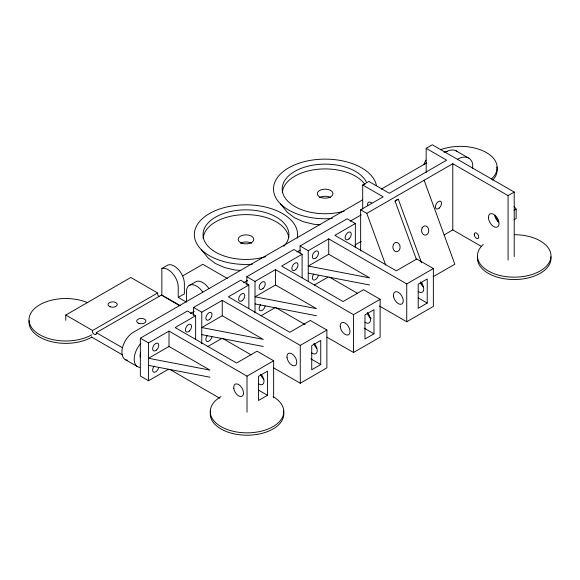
<?xml version="1.0" encoding="UTF-8"?>
<svg xmlns="http://www.w3.org/2000/svg" width="580" height="580" viewBox="0 0 580 580"><rect width="100%" height="100%" fill="white"/><g stroke="black" fill="none" stroke-linecap="round" stroke-linejoin="round"><path stroke-width="0.87" d="M362.696 209.148L362.696 184.991L368.837 181.446L389.31 193.263L446.651 160.16L426.17 148.342L426.17 172.499M65.779 320.356L65.779 315.034L130.819 277.479L157.629 292.958L92.59 330.513C90.973 333.195 97.302 337.067 96.302 332.659L161.349 295.104L179.735 305.718M157.629 292.958L157.716 294.887L158.956 296.576M395.567 200.484L395.06 201.086L416.483 259.623M161.849 268.518L167.997 264.966A14.333 8.272 60 0 1 180.293 271.889L181.692 274.151A14.333 8.272 60 0 1 184.375 283.635L184.375 293.85L178.234 297.395L178.234 287.187A14.333 8.272 60 0 0 175.551 277.704L174.145 275.435A14.333 8.272 60 0 0 161.849 268.518L161.849 295.031L180.394 305.74M182.693 275.906L202.804 264.299L227.534 278.574M426.17 148.342L432.317 144.797L514.221 192.082L514.221 256.498M178.234 297.395L186.426 302.129L186.426 291.914A14.333 8.272 60 0 1 189.109 285.527L196.656 281.336A14.333 8.272 60 0 1 208.952 288.615M362.406 200.02L133.407 332.231A16.24 9.374 -60 0 0 122.322 348.384A16.24 9.374 -60 0 0 127.528 360.296M381.19 189.167L426.604 162.951M360.644 250.973L360.644 209.815L383.17 196.808L362.696 184.991M168.251 369.366L148.531 380.755L140.338 376.021L140.338 338.191L187.434 311.003L195.627 315.73L195.627 339.148M193.575 315.563L193.575 307.451L240.678 280.263L248.863 284.99L248.863 308.415M246.819 284.824L246.819 276.718L293.915 249.523L302.107 254.257L302.107 277.675M300.056 253.185L300.056 245.978L347.152 218.79L355.344 223.518L355.344 247.834M190.37 313.526L194.293 311.264M243.68 282.75L247.595 280.488M296.982 251.974L300.121 250.161M350.291 221.198L361.26 214.861M360.644 209.815L366.792 213.36L452.791 163.712L508.08 195.627L514.221 192.082M140.338 338.191L148.531 342.918L169.005 331.1L247.022 376.145L273.644 360.774L273.644 397.706M195.627 315.73L175.145 327.555L236.582 363.022L257.056 351.197L273.644 360.774M193.575 307.451L201.768 312.185L222.249 300.36L300.266 345.404L326.881 330.035L326.881 367.865L300.266 383.235L273.738 367.923M248.863 284.99L228.389 296.815L289.819 332.282L310.3 320.457L326.881 330.035M246.819 276.718L255.012 281.445L275.486 269.62L353.503 314.664L380.125 299.294L380.125 337.125L353.503 352.495L326.975 337.183M302.107 254.257L281.626 266.075L343.063 301.542L363.537 289.717L380.125 299.294M300.056 245.978L308.248 250.705L328.722 238.887L406.739 283.924L433.361 268.562L433.361 306.392L406.739 321.762L379.436 305.993M355.344 223.518L334.87 235.335L396.299 270.802L416.774 258.985L433.361 268.562M395.06 201.086L398.293 199.223L421.58 262.849M169.005 346.47L148.531 358.288L209.96 370.113L169.005 346.47L169.005 331.1M222.249 315.73L201.768 327.555L263.197 339.373L222.249 315.73L222.249 300.36M275.486 284.99L255.012 296.815L316.441 308.64L275.486 284.99L275.486 269.62M328.722 254.257L308.248 266.075L369.677 277.9L328.722 254.257L328.722 238.887M354.974 245.006L361.253 241.381M207.836 346.514L221.487 338.633M261.072 315.774L275.486 307.458M314.317 285.034L327.968 277.153M444.265 234.835L452.791 229.912L481.603 246.551M514.09 210.257L516.142 209.075L514.112 206.465M514.09 219.719L516.142 218.537L516.142 209.075M420.688 283.917L422.24 283.025M433.195 276.696L454.836 264.197L424.125 180.257M267.496 395.292L258.492 400.497L258.492 376.376L267.496 371.178L267.496 395.292L258.455 390.072M320.74 364.559L311.728 369.757L311.728 345.637L320.74 340.438L320.74 364.559L310.938 358.897M373.977 333.819L364.972 339.017L364.972 314.904L373.977 309.698L373.977 333.819L364.182 328.157M427.221 303.079L418.209 308.285L418.209 284.164L427.221 278.965L427.221 303.079L418.173 297.859M396.046 200.18L396.626 199.868M189.109 285.527L190.508 284.882A14.333 8.272 60 0 1 202.804 292.161M397.278 199.578L398.293 199.223M319.993 224.743L313.998 224.293L303.615 221.806L294.488 217.754L287.404 212.396L280.423 203.841M240.831 270.447L234.835 269.99L224.453 267.51L215.325 263.458L208.242 258.1L201.26 249.545M308.248 273.173L369.677 284.99M255.012 303.906L316.441 315.73M201.768 334.645L263.197 346.47M148.531 365.385L209.96 377.203M456.126 150.88L468.415 157.97M329.505 277.168L357.592 293.386M276.269 307.907L305.131 324.568M223.024 338.64L251.111 354.858M169.788 369.38L219.719 398.206M65.779 315.034L92.59 330.513M96.302 332.659L122.344 347.695M91.343 336.893L122.337 354.786M125.2 359.527L137.489 366.618M495.175 216.449L497.712 219.719L497.712 221.437M366.792 213.36L385.714 265.082M161.349 295.104L161.465 295.466M508.08 195.627L508.08 260.043M472.678 168.229L472.678 163.814A21.96 12.68 -60 0 0 457.678 159.196M452.791 163.712L452.791 229.912M406.739 283.924L406.739 321.762M353.503 314.664L353.503 352.495M308.248 250.705L308.248 281.336M300.266 345.404L300.266 383.235M255.012 281.445L255.012 312.968M247.022 376.145L247.022 412.17M201.768 312.185L201.768 343.708M148.531 342.918L148.531 380.755M265.14 306.066A4.343 2.508 -60 0 1 260.304 310.757A4.343 2.508 -60 0 1 260.637 304.681M367.408 312.7A6.953 4.009 60 0 1 370.344 321.066A6.953 4.009 60 0 1 365.001 322.212M371.142 318.666A6.953 4.009 60 0 1 367.212 312.99M318.384 275.333A4.343 2.508 -60 0 1 313.548 280.017A4.343 2.508 -60 0 1 313.882 273.941M420.652 281.96A6.953 4.009 60 0 1 423.588 290.326A6.953 4.009 60 0 1 418.238 291.472M423.139 286.839A6.953 4.009 60 0 1 420.449 282.257M211.903 336.806A4.343 2.508 -60 0 1 207.067 341.497A4.343 2.508 -60 0 1 207.401 335.414M314.171 343.433A6.953 4.009 60 0 1 317.108 351.799A6.953 4.009 60 0 1 311.764 352.945M316.658 348.319A6.953 4.009 60 0 1 313.969 343.73M158.659 367.546A4.343 2.508 -60 0 1 153.823 372.229A4.343 2.508 -60 0 1 154.157 366.154M260.927 374.173A6.953 4.009 60 0 1 263.864 382.539A6.953 4.009 60 0 1 258.52 383.685M263.421 379.052A6.953 4.009 60 0 1 260.732 374.47M139.816 367.394A16.24 9.374 -60 0 1 134.212 358.563A16.24 9.374 -60 0 1 140.838 343.375M140.331 357.287A7.533 4.35 -60 0 1 140.643 352.915M445.397 152.105A21.96 12.68 -60 0 1 457.286 151.634M444.019 152.214A9.454 5.459 0 0 1 447.318 151.518M240.446 243.274A7.815 4.517 0 0 1 251.502 243.274M252.264 264.233A51.634 29.812 0 0 1 194.387 235.915A51.634 29.812 0 0 1 247.877 204.856A51.634 29.812 0 0 1 297.257 238.105M265.814 256.635A42.942 24.795 0 0 1 203.544 238.474A42.942 24.795 0 0 1 253.228 210.207A42.942 24.795 0 0 1 283.772 246.413M203.131 238.569A42.869 24.752 0 0 1 245.275 214.622A42.869 24.752 0 0 1 288.753 237.764M319.609 197.57A7.815 4.517 0 0 1 330.665 197.57M332.325 218.457A51.634 29.812 0 0 1 273.956 192.857A51.634 29.812 0 0 1 318.746 159.362A51.634 29.812 0 0 1 376.42 185.484M344.143 211.171A42.942 24.795 0 0 1 285.462 198.432A42.942 24.795 0 0 1 311.329 165.459A42.942 24.795 0 0 1 366.618 182.526M282.358 192.06A42.869 24.752 0 0 1 318.456 169.222A42.869 24.752 0 0 1 364.979 184.534M367.72 205.421A4.633 2.675 60 0 1 368.568 202.261A4.633 2.675 60 0 1 371.729 203.101M498.51 222.053A7.533 4.35 60 0 1 494.747 215.535M91.785 334.776A36.779 21.235 0 0 1 41.042 335.472A36.779 21.235 0 0 1 37.417 306.247A36.779 21.235 0 0 1 87.819 302.767M91.785 337.139A36.779 21.235 0 0 1 50.496 341.446A36.779 21.235 0 0 1 29.094 320.617M273.028 396.597A36.779 21.235 0 0 1 273.028 426.626A36.779 21.235 0 0 1 221.016 426.626A36.779 21.235 0 0 1 221.016 396.597M283.424 410.952A36.779 21.235 0 0 1 249.646 435.152A36.779 21.235 0 0 1 210.243 413.975M210.337 412.46A36.779 21.235 0 0 1 210.62 410.952M514.221 234.69A36.779 21.235 0 0 1 550.333 259.942A36.779 21.235 0 0 1 500.554 275.638A36.779 21.235 0 0 1 483.285 244.441M550.906 256.773A36.779 21.235 0 0 1 514.221 279.524A36.779 21.235 0 0 1 477.536 256.773M440.51 149.734A36.779 21.235 0 0 1 486.395 152.584A36.779 21.235 0 0 1 491.333 179.075M423.987 164.575A36.779 21.235 0 0 1 425.93 160.174M496.799 166.938A36.779 21.235 0 0 1 492.674 180.141M262.972 288.55A4.343 2.508 -60 0 0 264.349 281.822A4.343 2.508 -60 0 0 259.209 286.375A4.343 2.508 -60 0 0 262.972 288.55M295.735 269.635A4.343 2.508 -60 0 0 297.112 262.907A4.343 2.508 -60 0 0 291.972 267.46A4.343 2.508 -60 0 0 295.735 269.635M340.243 326.736A6.953 4.009 60 0 0 348.145 334.95A6.953 4.009 60 0 0 346.934 324.517A6.953 4.009 60 0 0 340.243 326.736M316.209 257.81A4.343 2.508 -60 0 0 317.586 251.082A4.343 2.508 -60 0 0 312.446 255.642A4.343 2.508 -60 0 0 316.209 257.81M348.971 238.895A4.343 2.508 -60 0 0 350.349 232.167A4.343 2.508 -60 0 0 345.209 236.727A4.343 2.508 -60 0 0 348.971 238.895M393.479 295.996A6.953 4.009 60 0 0 401.389 304.21A6.953 4.009 60 0 0 400.171 293.785A6.953 4.009 60 0 0 393.479 295.996M209.728 319.29A4.343 2.508 -60 0 0 211.106 312.562A4.343 2.508 -60 0 0 205.965 317.115A4.343 2.508 -60 0 0 209.728 319.29M242.491 300.375A4.343 2.508 -60 0 0 243.868 293.647A4.343 2.508 -60 0 0 238.735 298.2A4.343 2.508 -60 0 0 242.491 300.375M287.006 357.469A6.953 4.009 60 0 0 294.908 365.69A6.953 4.009 60 0 0 293.69 355.257A6.953 4.009 60 0 0 287.006 357.469M156.491 350.023A4.343 2.508 -60 0 0 157.869 343.295A4.343 2.508 -60 0 0 152.728 347.855A4.343 2.508 -60 0 0 156.491 350.023M189.254 331.107A4.343 2.508 -60 0 0 190.631 324.38A4.343 2.508 -60 0 0 185.491 328.94A4.343 2.508 -60 0 0 189.254 331.107M233.762 388.209A6.953 4.009 60 0 0 241.664 396.423A6.953 4.009 60 0 0 240.454 385.997A6.953 4.009 60 0 0 233.762 388.209M242.063 243.281A7.815 4.517 0 0 0 253.793 239.373A7.815 4.517 0 0 0 242.063 235.465A7.815 4.517 0 0 0 242.063 243.281M321.226 197.577A7.815 4.517 0 0 0 332.956 193.669A7.815 4.517 0 0 0 321.226 189.762A7.815 4.517 0 0 0 321.226 197.577M110.207 306.813A4.633 2.675 0 0 0 117.269 304.609A4.633 2.675 0 0 0 110.425 302.18A4.633 2.675 0 0 0 110.207 306.813M138.874 323.364A4.633 2.675 0 0 0 145.935 321.161A4.633 2.675 0 0 0 139.091 318.732A4.633 2.675 0 0 0 138.874 323.364M393.45 244.441A4.633 3.625 87.6 0 0 396.278 251.676A4.633 3.625 87.6 0 0 399.714 245.05A4.633 3.625 87.6 0 0 393.45 244.441M422.117 227.889A4.633 3.625 87.6 0 0 424.944 235.125A4.633 3.625 87.6 0 0 428.381 228.498A4.633 3.625 87.6 0 0 422.117 227.889M474.259 234.835A3.183 1.841 60 0 0 477.905 238.539A3.183 1.841 60 0 0 477.282 233.733A3.183 1.841 60 0 0 474.259 234.835M488.418 217.384A7.533 4.35 60 0 0 496.408 227.317A7.533 4.35 60 0 0 496.408 216.666A7.533 4.35 60 0 0 488.418 217.384M439.256 208.053A4.343 2.508 -60 0 0 440.633 201.325A4.343 2.508 -60 0 0 435.493 205.886A4.343 2.508 -60 0 0 439.256 208.053"/></g></svg>
